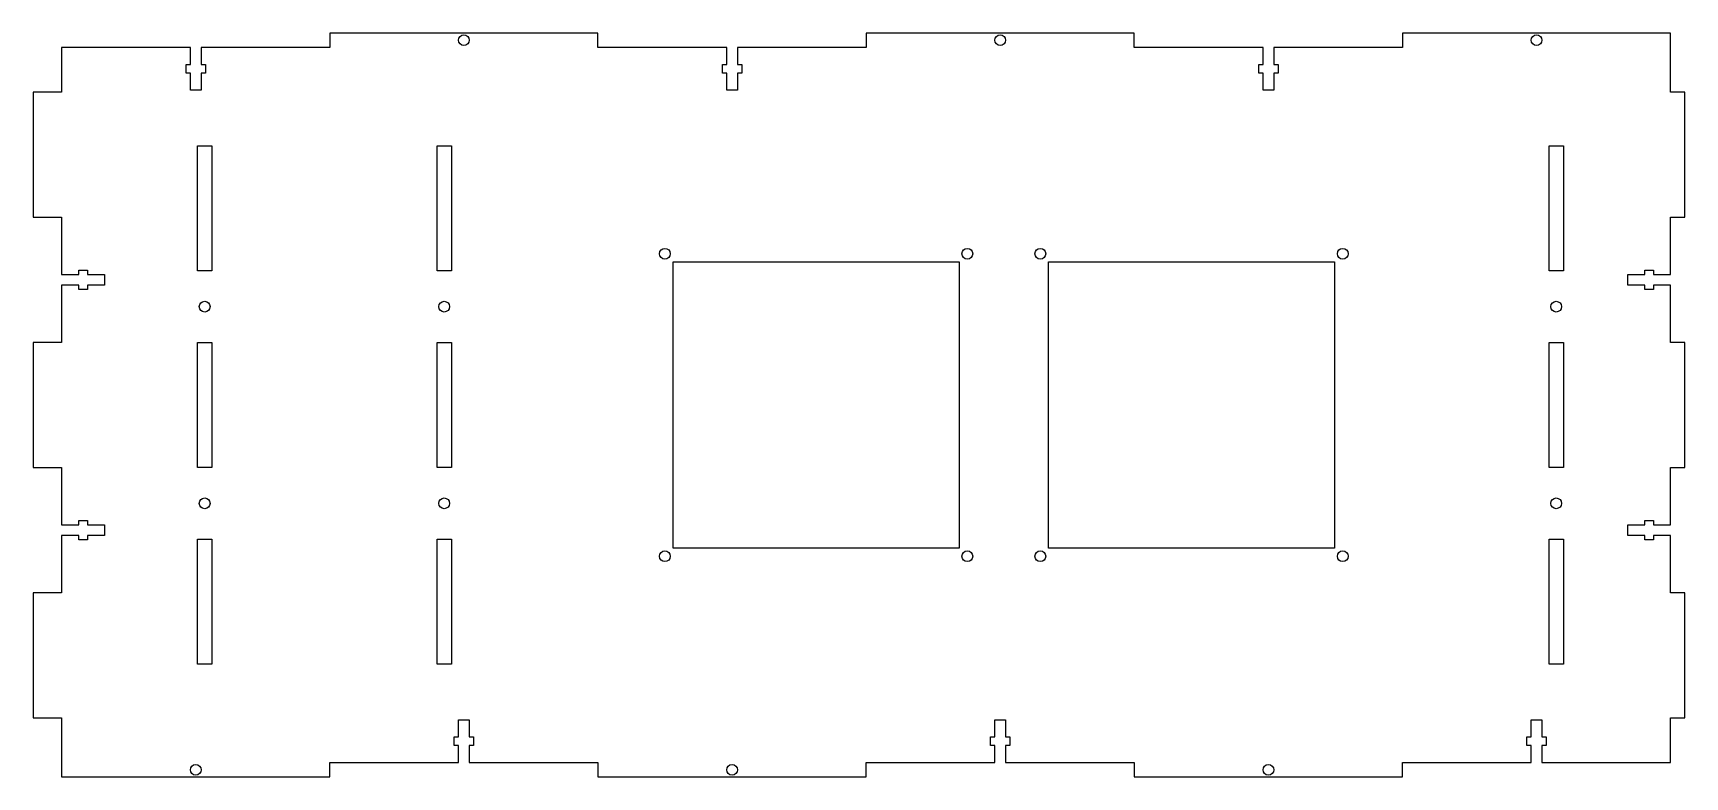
# Model space of a CAD drawing. Header units: millimetres. Extents: x -462 to 0, y -16 to 192.
import ezdxf

# ---------------------------------------------------------------- set-up
doc = ezdxf.new("R2010")
doc.units = ezdxf.units.MM

msp = doc.modelspace()

# ---------------------------------------------------------------- linework, layer by layer
for points in [[(-43, -12.5), (-43, -7.7), (-44.2, -7.7), (-44.2, -5.3), (-43, -5.3), (-43, -0.5), (-40, -0.5), (-40, -5.3), (-38.8, -5.3), (-38.8, -7.7), (-40, -7.7), (-40, -12.5), (-4, -12.5), (-4, 0), (0, 0), (0, 35), (-4, 35), (-4, 51), (-8.8, 51), (-8.8, 49.8), (-11.2, 49.8), (-11.2, 51), (-16, 51), (-16, 54), (-11.2, 54), (-11.2, 55.2), (-8.8, 55.2), (-8.8, 54), (-4, 54), (-4, 70), (0, 70), (0, 105), (-4, 105), (-4, 121), (-8.8, 121), (-8.8, 119.8), (-11.2, 119.8), (-11.2, 121), (-16, 121), (-16, 124), (-11.2, 124), (-11.2, 125.2), (-8.8, 125.2), (-8.8, 124), (-4, 124), (-4, 140), (0, 140), (0, 175), (-4, 175), (-4, 191.5), (-79, 191.5), (-79, 187.5), (-115, 187.5), (-115, 182.7), (-113.8, 182.7), (-113.8, 180.3), (-115, 180.3), (-115, 175.5), (-118, 175.5), (-118, 180.3), (-119.2, 180.3), (-119.2, 182.7), (-118, 182.7), (-118, 187.5), (-154, 187.5), (-154, 191.5), (-229, 191.5), (-229, 187.5), (-265, 187.5), (-265, 182.7), (-263.8, 182.7), (-263.8, 180.3), (-265, 180.3), (-265, 175.5), (-268, 175.5), (-268, 180.3), (-269.2, 180.3), (-269.2, 182.7), (-268, 182.7), (-268, 187.5), (-304, 187.5), (-304, 191.5), (-379, 191.5), (-379, 187.5), (-415, 187.5), (-415, 182.7), (-413.8, 182.7), (-413.8, 180.3), (-415, 180.3), (-415, 175.5), (-418, 175.5), (-418, 180.3), (-419.2, 180.3), (-419.2, 182.7), (-418, 182.7), (-418, 187.5), (-454, 187.5), (-454, 175), (-462, 175), (-462, 140), (-454, 140), (-454, 124), (-449.2, 124), (-449.2, 125.2), (-446.8, 125.2), (-446.8, 124), (-442, 124), (-442, 121), (-446.8, 121), (-446.8, 119.8), (-449.2, 119.8), (-449.2, 121), (-454, 121), (-454, 105), (-462, 105), (-462, 70), (-454, 70), (-454, 54), (-449.2, 54), (-449.2, 55.2), (-446.8, 55.2), (-446.8, 54), (-442, 54), (-442, 51), (-446.8, 51), (-446.8, 49.8), (-449.2, 49.8), (-449.2, 51), (-454, 51), (-454, 35), (-462, 35), (-462, 0), (-454, 0), (-454, -16.5), (-379, -16.5), (-379, -12.5), (-343, -12.5), (-343, -7.7), (-344.2, -7.7), (-344.2, -5.3), (-343, -5.3), (-343, -0.5), (-340, -0.5), (-340, -5.3), (-338.8, -5.3), (-338.8, -7.7), (-340, -7.7), (-340, -12.5), (-304, -12.5), (-304, -16.5), (-229, -16.5), (-229, -12.5), (-193, -12.5), (-193, -7.7), (-194.2, -7.7), (-194.2, -5.3), (-193, -5.3), (-193, -0.5), (-190, -0.5), (-190, -5.3), (-188.8, -5.3), (-188.8, -7.7), (-190, -7.7), (-190, -12.5), (-154, -12.5), (-154, -16.5), (-79, -16.5), (-79, -12.5)], [(-416, 125), (-416, 160), (-412, 160), (-412, 125)], [(-349, 125), (-349, 160), (-345, 160), (-345, 125)], [(-38, 125), (-38, 160), (-34, 160), (-34, 125)], [(-283, 127.5), (-203, 127.5), (-203, 47.5), (-283, 47.5)], [(-178, 127.5), (-98, 127.5), (-98, 47.5), (-178, 47.5)], [(-412, 70), (-416, 70), (-416, 105), (-412, 105)], [(-349, 70), (-349, 105), (-345, 105), (-345, 70)], [(-34, 105), (-34, 70), (-38, 70), (-38, 105)], [(-416, 15), (-416, 50), (-412, 50), (-412, 15)], [(-345, 15), (-349, 15), (-349, 50), (-345, 50)], [(-34, 15), (-38, 15), (-38, 50), (-34, 50)]]:
    msp.add_lwpolyline(points, close=True)
for centre in [(-341.5, 189.5), (-191.5, 189.5), (-41.5, 189.5), (-285.29, 129.79), (-200.71, 129.79), (-180.29, 129.79), (-95.71, 129.79), (-414, 115), (-347, 115), (-36, 115), (-414, 60), (-347, 60), (-36, 60), (-285.29, 45.21), (-200.71, 45.21), (-180.29, 45.21), (-95.71, 45.21), (-416.5, -14.5), (-266.5, -14.5), (-116.5, -14.5)]:
    msp.add_circle(centre, 1.5)

doc.saveas('drawing.dxf')
